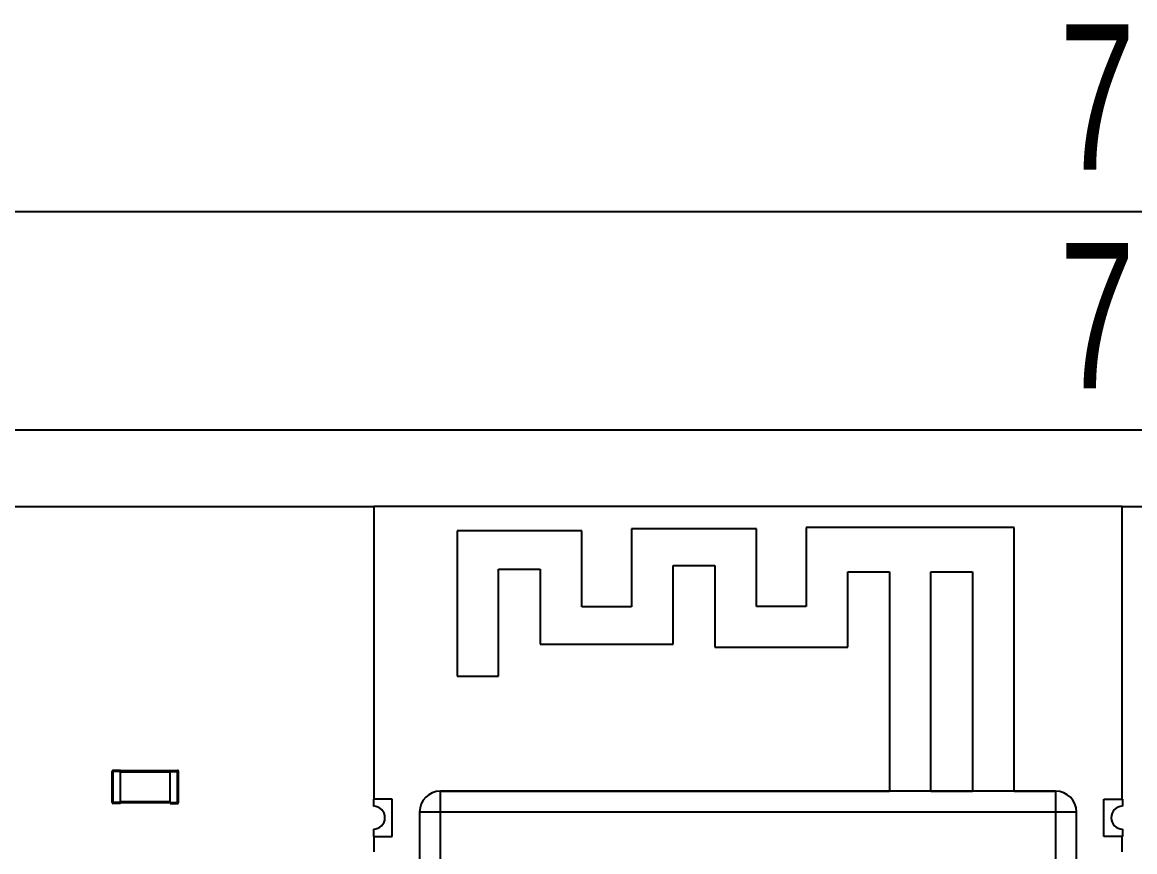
# Model space of a CAD drawing. Header units: millimetres. Extents: x 5 to 292, y 5 to 205.
# Drawn here: x 62.9 to 89.67, y 127.92 to 147.89 of the extents above; entities that cross this region are included whole.
import ezdxf

# ---------------------------------------------------------------- set-up
doc = ezdxf.new("R2010")
doc.units = ezdxf.units.MM
doc.layers.add('图框', color=7, linetype='Continuous')
doc.styles.add('SLDTEXTSTYLE0', font='TXT', dxfattribs={"width": 0.7})
doc.dimstyles.new('SLDDIMSTYLE3', dxfattribs={"dimtxt": 3.5, "dimasz": 4.08, "dimexe": 0, "dimexo": 0.0625, "dimgap": 0.875, "dimtad": 2, "dimrnd": 1e-09, "dimzin": 12, "dimdsep": 46, "dimtxsty": 'SLDTEXTSTYLE0', "dimsah": 1, "dimcen": 0.09, "dimadec": 0, "dimazin": 3, "dimtfac": 1, "dimtofl": 0, "dimtmove": 0, "dimatfit": 3, "dimfxl": 1, "dimfrac": 2, "dimtolj": 1, "dimtzin": 12, "dimarcsym": 0})

# ---------------------------------------------------------------- blocks, each defined once
blk = doc.blocks.new('_D_14')
at = {"layer": '图框'}
for p, q in [((53.365, 134.232), (53.365, 140.067)), ((125.365, 134.232), (125.365, 140.067)), ((125.365, 138.067), (53.365, 138.067))]:
    blk.add_line(p, q, dxfattribs=at)
for points in [[(53.365, 138.067), (57.445, 137.559), (57.445, 138.575)], [(125.365, 138.067), (121.285, 138.575), (121.285, 137.559)]]:
    blk.add_solid(points, dxfattribs=at)
at = {"layer": '图框', "insert": (87.851, 142.578), "char_height": 3.5, "attachment_point": 1, "style": 'SLDTEXTSTYLE0'}
blk.add_mtext('72', dxfattribs=at)
blk = doc.blocks.new('_D_15')
at = {"layer": '图框'}
for p, q in [((51.365, 134.232), (51.365, 145.327)), ((127.365, 134.232), (127.365, 145.327)), ((127.365, 143.327), (51.365, 143.327))]:
    blk.add_line(p, q, dxfattribs=at)
for points in [[(51.365, 143.327), (55.445, 142.819), (55.445, 143.835)], [(127.365, 143.327), (123.285, 143.835), (123.285, 142.819)]]:
    blk.add_solid(points, dxfattribs=at)
at = {"layer": '图框', "insert": (87.854, 147.839), "char_height": 3.5, "attachment_point": 1, "style": 'SLDTEXTSTYLE0'}
blk.add_mtext('76', dxfattribs=at)

msp = doc.modelspace()

# ---------------------------------------------------------------- linework, layer by layer
at = {"color": 7, "linetype": 'Continuous', "lineweight": 25}
for p, q in [((53.365, 136.232), (71.364, 136.232)), ((89.364, 136.232), (71.364, 136.232)), ((89.364, 136.232), (71.364, 136.232)), ((71.364, 136.232), (71.364, 136.232)), ((71.364, 136.232), (71.364, 129.192)), ((89.364, 136.232), (89.364, 136.232)), ((89.364, 129.192), (89.364, 136.232)), ((89.364, 136.232), (125.365, 136.232)), ((77.564, 135.694), (77.564, 133.821)), ((80.564, 135.694), (77.564, 135.694)), ((80.564, 133.83), (80.564, 135.694)), ((86.764, 135.731), (81.764, 135.731)), ((81.764, 135.731), (81.764, 133.83)), ((86.764, 129.382), (86.764, 135.731)), ((73.364, 135.648), (73.364, 132.148)), ((76.364, 135.648), (73.364, 135.648)), ((76.364, 133.821), (76.364, 135.648)), ((74.364, 134.722), (75.364, 134.722)), ((74.364, 132.148), (74.364, 134.722)), ((75.364, 134.722), (75.364, 132.919)), ((78.564, 134.813), (79.564, 134.813)), ((78.564, 132.919), (78.564, 134.813)), ((79.564, 134.813), (79.564, 132.848)), ((82.764, 134.662), (83.764, 134.662)), ((82.764, 132.848), (82.764, 134.662)), ((83.764, 134.662), (83.764, 129.382)), ((84.764, 134.662), (85.764, 134.662)), ((84.764, 129.382), (84.764, 134.662)), ((85.764, 134.662), (85.764, 129.382)), ((77.564, 133.821), (76.364, 133.821)), ((81.764, 133.83), (80.564, 133.83)), ((75.364, 132.919), (78.564, 132.919)), ((79.564, 132.848), (82.764, 132.848)), ((73.364, 132.148), (74.364, 132.148)), ((65.065, 129.857), (65.09, 129.857)), ((65.065, 129.107), (65.065, 129.857)), ((65.09, 129.857), (65.09, 129.882)), ((65.265, 129.882), (65.09, 129.882)), ((65.265, 129.857), (65.09, 129.857)), ((65.09, 129.107), (65.09, 129.857)), ((65.265, 129.857), (65.265, 129.882)), ((66.465, 129.867), (65.265, 129.867)), ((65.265, 129.107), (65.265, 129.857)), ((66.465, 129.842), (65.265, 129.842)), ((66.465, 129.882), (66.64, 129.882)), ((66.465, 129.882), (66.465, 129.857)), ((66.465, 129.857), (66.64, 129.857)), ((66.465, 129.107), (66.465, 129.857)), ((66.64, 129.882), (66.64, 129.857)), ((66.64, 129.107), (66.64, 129.857)), ((66.64, 129.857), (66.665, 129.857)), ((66.665, 129.107), (66.665, 129.857)), ((87.764, 129.382), (72.964, 129.382)), ((72.964, 128.882), (72.964, 129.382)), ((72.964, 129.382), (72.964, 129.382)), ((72.964, 129.382), (83.764, 129.382)), ((84.764, 129.382), (85.764, 129.382)), ((86.764, 129.382), (87.764, 129.382)), ((87.764, 129.382), (87.764, 128.882)), ((87.764, 129.382), (87.764, 129.382)), ((65.09, 129.107), (65.065, 129.107)), ((65.265, 129.107), (65.09, 129.107)), ((65.09, 129.082), (65.09, 129.107)), ((65.265, 129.082), (65.09, 129.082)), ((66.465, 129.122), (65.265, 129.122)), ((65.265, 129.082), (65.265, 129.107)), ((66.465, 129.097), (65.265, 129.097)), ((66.465, 129.107), (66.64, 129.107)), ((66.465, 129.107), (66.465, 129.082)), ((66.465, 129.082), (66.64, 129.082)), ((66.64, 129.107), (66.64, 129.082)), ((66.665, 129.107), (66.64, 129.107)), ((71.804, 129.192), (71.354, 129.192)), ((71.354, 129.192), (71.354, 129.192)), ((71.354, 129.192), (71.354, 129.017)), ((71.804, 128.292), (71.804, 129.192)), ((88.924, 128.292), (88.924, 129.192)), ((88.924, 129.192), (89.374, 129.192)), ((89.374, 129.192), (89.374, 129.017)), ((89.374, 129.192), (89.374, 129.192)), ((72.464, 128.882), (72.964, 128.882)), ((72.464, 128.882), (72.464, 112.282)), ((72.464, 128.882), (72.464, 128.882)), ((72.964, 128.882), (87.764, 128.882)), ((72.964, 112.282), (72.964, 128.882)), ((87.764, 128.882), (88.264, 128.882)), ((87.764, 128.882), (87.764, 112.282)), ((88.264, 112.282), (88.264, 128.882)), ((88.264, 128.882), (88.264, 128.882)), ((71.354, 128.467), (71.354, 128.292)), ((71.354, 128.467), (71.354, 128.467)), ((89.374, 128.467), (89.374, 128.292)), ((89.374, 128.467), (89.374, 128.467)), ((71.354, 128.292), (71.804, 128.292)), ((71.364, 128.292), (71.364, 127.922)), ((89.374, 128.292), (88.924, 128.292)), ((89.364, 127.922), (89.364, 128.292))]:
    msp.add_line(p, q, dxfattribs=at)
for centre, radius, start, end in [((65.09, 129.857), 0.025, 90, 180), ((66.64, 129.857), 0.025, 0, 90), ((72.964, 128.882), 0.5, 90, 180), ((72.964, 128.882), 0.5, 90, 180), ((87.764, 128.882), 0.5, 0, 90), ((87.764, 128.882), 0.5, 0, 90), ((65.09, 129.107), 0.025, 180, 270), ((66.64, 129.107), 0.025, 270, 0), ((71.354, 128.742), 0.275, 270, 90), ((89.374, 128.742), 0.275, 90, 270)]:
    msp.add_arc(centre, radius, start, end, dxfattribs=at)

# ---------------------------------------------------------------- dimensions: what is measured, and where the dimension line sits
at = {"layer": '图框'}
for base, p1, p2, picture, middle in [((51.365, 143.327), (127.365, 134.232), (51.365, 134.232), '_D_15', (89.385, 143.327)), ((53.365, 138.067), (125.365, 134.232), (53.365, 134.232), '_D_14', (89.385, 138.067))]:
    dim = msp.add_linear_dim(base=base, p1=p1, p2=p2, dimstyle='SLDDIMSTYLE3', dxfattribs=at)
    dim.commit()
    dim.dimension.update_dxf_attribs({"geometry": picture, "text_midpoint": middle, "dimtype": 160})

doc.saveas('drawing.dxf')
